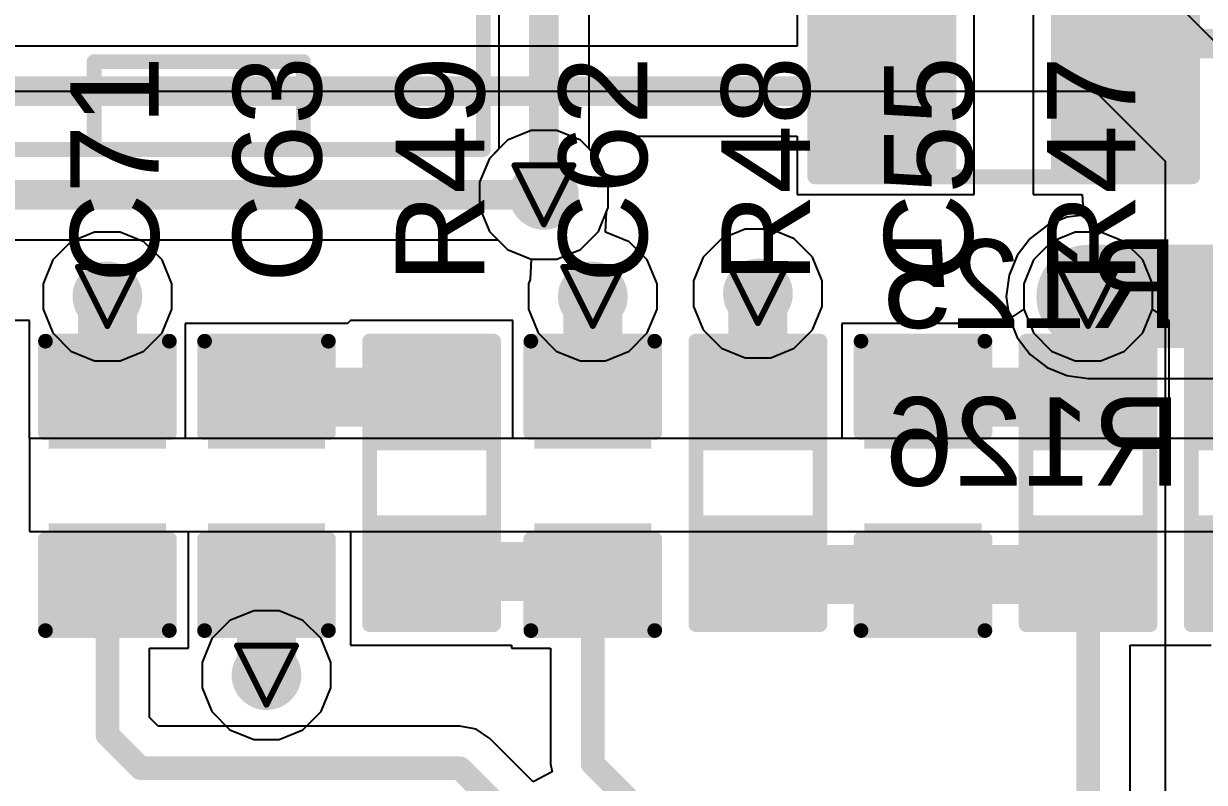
# Model space of a CAD drawing. Header units: inches. Extents: x 0 to 5359, y 0 to 5098.
# Drawn here: x 26.99 to 37.15, y 103.27 to 109.8 of the extents above; entities that cross this region are included whole.
import ezdxf

# ---------------------------------------------------------------- set-up
doc = ezdxf.new("R2010")
doc.units = ezdxf.units.IN
for name, color, linetype in [('Bottom Layer', 5, 'Continuous'), ('Bottom Overlay', 54, 'Continuous'), ('Bottom Paste', 16, 'Continuous'), ('Bottom Solder', 6, 'Continuous'), ('Drill Drawing', 1, 'Continuous'), ('Layer 1', 16, 'Continuous'), ('Layer 2', 76, 'Continuous'), ('Top Layer', 1, 'Continuous'), ('Top Overlay', 2, 'Continuous'), ('Top Paste', 8, 'Continuous'), ('Top Solder', 216, 'Continuous'), ('Via Holes', 16, 'Continuous')]:
    doc.layers.add(name, color=color, linetype=linetype)
doc.styles.add('Arial', font='', dxfattribs={"height": 0.2})
doc.styles.get('Arial').set_extended_font_data('Arial')

# ---------------------------------------------------------------- blocks, each defined once
blk = doc.blocks.new('RES_0805_B_6')
at = {"layer": 'Bottom Layer'}
for points in [[(-1.524, 0.635), (-0.508, 0.635), (-0.508, -0.635), (-1.524, -0.635)], [(0.508, 0.635), (1.524, 0.635), (1.524, -0.635), (0.508, -0.635)]]:
    blk.add_hatch(color=5, dxfattribs=at).paths.add_polyline_path(points)
at = {"layer": 'Bottom Paste'}
for points in [[(-1.524, 0.635), (-0.508, 0.635), (-0.508, -0.635), (-1.524, -0.635)], [(0.508, 0.635), (1.524, 0.635), (1.524, -0.635), (0.508, -0.635)]]:
    blk.add_hatch(color=16, dxfattribs=at).paths.add_polyline_path(points)
at = {"layer": 'Bottom Solder'}
for points in [[(-1.6256, 0.7366), (-0.4064, 0.7366), (-0.4064, -0.7366), (-1.6256, -0.7366)], [(0.4064, 0.7366), (1.6256, 0.7366), (1.6256, -0.7366), (0.4064, -0.7366)]]:
    blk.add_hatch(color=6, dxfattribs=at).paths.add_polyline_path(points)
at = {"layer": 'Bottom Overlay'}
for points in [[(1.6256, 0.7366, 0.127, 0.127, 0), (-1.6256, 0.7366, 0.127, 0.127, 0)], [(-1.6256, 0.7366, 0.127, 0.127, 0), (-1.6256, -0.7366, 0.127, 0.127, 0)], [(1.6256, 0.7366, 0.127, 0.127, 0), (1.6256, -0.7366, 0.127, 0.127, 0)], [(1.6256, -0.7366, 0.127, 0.127, 0), (-1.6256, -0.7366, 0.127, 0.127, 0)]]:
    blk.add_lwpolyline(points, format="xyseb", dxfattribs=at)
for points in [[(-1.65735, 0.7366, 0.0635, 0.0635, 1), (-1.59385, 0.7366, 0.0635, 0.0635, 1)], [(-1.65735, 0.7366, 0.0635, 0.0635, 1), (-1.59385, 0.7366, 0.0635, 0.0635, 1)], [(1.59385, 0.7366, 0.0635, 0.0635, 1), (1.65735, 0.7366, 0.0635, 0.0635, 1)], [(1.59385, 0.7366, 0.0635, 0.0635, 1), (1.65735, 0.7366, 0.0635, 0.0635, 1)], [(-1.65735, -0.7366, 0.0635, 0.0635, 1), (-1.59385, -0.7366, 0.0635, 0.0635, 1)], [(-1.65735, -0.7366, 0.0635, 0.0635, 1), (-1.59385, -0.7366, 0.0635, 0.0635, 1)], [(1.59385, -0.7366, 0.0635, 0.0635, 1), (1.65735, -0.7366, 0.0635, 0.0635, 1)], [(1.59385, -0.7366, 0.0635, 0.0635, 1), (1.65735, -0.7366, 0.0635, 0.0635, 1)]]:
    blk.add_lwpolyline(points, format="xyseb", close=True, dxfattribs=at)
blk = doc.blocks.new('R___0603_111')
at = {"layer": 'Top Layer'}
for points in [[(-0.381, 0.4445), (-0.381, -0.4445), (-1.143, -0.4445), (-1.143, 0.4445)], [(1.143, 0.4445), (1.143, -0.4445), (0.381, -0.4445), (0.381, 0.4445)]]:
    blk.add_hatch(color=1, dxfattribs=at).paths.add_polyline_path(points)
at = {"layer": 'Top Paste'}
for points in [[(-0.381, 0.4445), (-0.381, -0.4445), (-1.143, -0.4445), (-1.143, 0.4445)], [(1.143, 0.4445), (1.143, -0.4445), (0.381, -0.4445), (0.381, 0.4445)]]:
    blk.add_hatch(color=8, dxfattribs=at).paths.add_polyline_path(points)
at = {"layer": 'Top Solder'}
for points in [[(-0.2794, 0.5461), (-0.2794, -0.5461), (-1.2446, -0.5461), (-1.2446, 0.5461)], [(1.2446, 0.5461), (1.2446, -0.5461), (0.2794, -0.5461), (0.2794, 0.5461)]]:
    blk.add_hatch(color=216, dxfattribs=at).paths.add_polyline_path(points)
at = {"layer": 'Top Overlay'}
for points in [[(-1.2192, -0.5334, 0.127, 0.127, 0), (-1.2192, 0.5334, 0.127, 0.127, 0)], [(1.2192, 0.5334, 0.127, 0.127, 0), (-1.2192, 0.5334, 0.127, 0.127, 0)], [(1.2192, -0.5334, 0.127, 0.127, 0), (1.2192, 0.5334, 0.127, 0.127, 0)], [(1.2192, -0.5334, 0.127, 0.127, 0), (-1.2192, -0.5334, 0.127, 0.127, 0)]]:
    blk.add_lwpolyline(points, format="xyseb", dxfattribs=at)
for points in [[(-1.25095, 0.5334, 0.0635, 0.0635, 1), (-1.18745, 0.5334, 0.0635, 0.0635, 1)], [(-1.25095, 0.5334, 0.0635, 0.0635, 1), (-1.18745, 0.5334, 0.0635, 0.0635, 1)], [(1.18745, 0.5334, 0.0635, 0.0635, 1), (1.25095, 0.5334, 0.0635, 0.0635, 1)], [(1.18745, 0.5334, 0.0635, 0.0635, 1), (1.25095, 0.5334, 0.0635, 0.0635, 1)], [(-1.25095, -0.5334, 0.0635, 0.0635, 1), (-1.18745, -0.5334, 0.0635, 0.0635, 1)], [(-1.25095, -0.5334, 0.0635, 0.0635, 1), (-1.18745, -0.5334, 0.0635, 0.0635, 1)], [(1.18745, -0.5334, 0.0635, 0.0635, 1), (1.25095, -0.5334, 0.0635, 0.0635, 1)], [(1.18745, -0.5334, 0.0635, 0.0635, 1), (1.25095, -0.5334, 0.0635, 0.0635, 1)]]:
    blk.add_lwpolyline(points, format="xyseb", close=True, dxfattribs=at)
blk = doc.blocks.new('R___0603_126')
at = {"layer": 'Top Layer'}
for points in [[(-0.381, 0.4445), (-0.381, -0.4445), (-1.143, -0.4445), (-1.143, 0.4445)], [(1.143, 0.4445), (1.143, -0.4445), (0.381, -0.4445), (0.381, 0.4445)]]:
    blk.add_hatch(color=1, dxfattribs=at).paths.add_polyline_path(points)
at = {"layer": 'Top Paste'}
for points in [[(-0.381, 0.4445), (-0.381, -0.4445), (-1.143, -0.4445), (-1.143, 0.4445)], [(1.143, 0.4445), (1.143, -0.4445), (0.381, -0.4445), (0.381, 0.4445)]]:
    blk.add_hatch(color=8, dxfattribs=at).paths.add_polyline_path(points)
at = {"layer": 'Top Solder'}
for points in [[(-0.2794, 0.5461), (-0.2794, -0.5461), (-1.2446, -0.5461), (-1.2446, 0.5461)], [(1.2446, 0.5461), (1.2446, -0.5461), (0.2794, -0.5461), (0.2794, 0.5461)]]:
    blk.add_hatch(color=216, dxfattribs=at).paths.add_polyline_path(points)
at = {"layer": 'Top Overlay'}
for points in [[(1.2192, 0.5334, 0.127, 0.127, 0), (-1.2192, 0.5334, 0.127, 0.127, 0)], [(-1.2192, -0.5334, 0.127, 0.127, 0), (-1.2192, 0.5334, 0.127, 0.127, 0)], [(1.2192, -0.5334, 0.127, 0.127, 0), (1.2192, 0.5334, 0.127, 0.127, 0)], [(1.2192, -0.5334, 0.127, 0.127, 0), (-1.2192, -0.5334, 0.127, 0.127, 0)]]:
    blk.add_lwpolyline(points, format="xyseb", dxfattribs=at)
for points in [[(-1.25095, 0.5334, 0.0635, 0.0635, 1), (-1.18745, 0.5334, 0.0635, 0.0635, 1)], [(-1.25095, 0.5334, 0.0635, 0.0635, 1), (-1.18745, 0.5334, 0.0635, 0.0635, 1)], [(1.18745, 0.5334, 0.0635, 0.0635, 1), (1.25095, 0.5334, 0.0635, 0.0635, 1)], [(1.18745, 0.5334, 0.0635, 0.0635, 1), (1.25095, 0.5334, 0.0635, 0.0635, 1)], [(-1.25095, -0.5334, 0.0635, 0.0635, 1), (-1.18745, -0.5334, 0.0635, 0.0635, 1)], [(-1.25095, -0.5334, 0.0635, 0.0635, 1), (-1.18745, -0.5334, 0.0635, 0.0635, 1)], [(1.18745, -0.5334, 0.0635, 0.0635, 1), (1.25095, -0.5334, 0.0635, 0.0635, 1)], [(1.18745, -0.5334, 0.0635, 0.0635, 1), (1.25095, -0.5334, 0.0635, 0.0635, 1)]]:
    blk.add_lwpolyline(points, format="xyseb", close=True, dxfattribs=at)
blk = doc.blocks.new('R___0603_127')
at = {"layer": 'Top Layer'}
for points in [[(-0.381, 0.4445), (-0.381, -0.4445), (-1.143, -0.4445), (-1.143, 0.4445)], [(1.143, 0.4445), (1.143, -0.4445), (0.381, -0.4445), (0.381, 0.4445)]]:
    blk.add_hatch(color=1, dxfattribs=at).paths.add_polyline_path(points)
at = {"layer": 'Top Paste'}
for points in [[(-0.381, 0.4445), (-0.381, -0.4445), (-1.143, -0.4445), (-1.143, 0.4445)], [(1.143, 0.4445), (1.143, -0.4445), (0.381, -0.4445), (0.381, 0.4445)]]:
    blk.add_hatch(color=8, dxfattribs=at).paths.add_polyline_path(points)
at = {"layer": 'Top Solder'}
for points in [[(-0.2794, 0.5461), (-0.2794, -0.5461), (-1.2446, -0.5461), (-1.2446, 0.5461)], [(1.2446, 0.5461), (1.2446, -0.5461), (0.2794, -0.5461), (0.2794, 0.5461)]]:
    blk.add_hatch(color=216, dxfattribs=at).paths.add_polyline_path(points)
at = {"layer": 'Top Overlay'}
for points in [[(-1.2192, 0.5334, 0.127, 0.127, 0), (-1.2192, -0.5334, 0.127, 0.127, 0)], [(-1.2192, 0.5334, 0.127, 0.127, 0), (1.2192, 0.5334, 0.127, 0.127, 0)], [(1.2192, 0.5334, 0.127, 0.127, 0), (1.2192, -0.5334, 0.127, 0.127, 0)], [(-1.2192, -0.5334, 0.127, 0.127, 0), (1.2192, -0.5334, 0.127, 0.127, 0)]]:
    blk.add_lwpolyline(points, format="xyseb", dxfattribs=at)
for points in [[(-1.25095, 0.5334, 0.0635, 0.0635, 1), (-1.18745, 0.5334, 0.0635, 0.0635, 1)], [(-1.25095, 0.5334, 0.0635, 0.0635, 1), (-1.18745, 0.5334, 0.0635, 0.0635, 1)], [(1.18745, 0.5334, 0.0635, 0.0635, 1), (1.25095, 0.5334, 0.0635, 0.0635, 1)], [(1.18745, 0.5334, 0.0635, 0.0635, 1), (1.25095, 0.5334, 0.0635, 0.0635, 1)], [(-1.25095, -0.5334, 0.0635, 0.0635, 1), (-1.18745, -0.5334, 0.0635, 0.0635, 1)], [(-1.25095, -0.5334, 0.0635, 0.0635, 1), (-1.18745, -0.5334, 0.0635, 0.0635, 1)], [(1.18745, -0.5334, 0.0635, 0.0635, 1), (1.25095, -0.5334, 0.0635, 0.0635, 1)], [(1.18745, -0.5334, 0.0635, 0.0635, 1), (1.25095, -0.5334, 0.0635, 0.0635, 1)]]:
    blk.add_lwpolyline(points, format="xyseb", close=True, dxfattribs=at)
blk = doc.blocks.new('R___0603_128')
at = {"layer": 'Top Layer'}
for points in [[(-0.381, 0.4445), (-0.381, -0.4445), (-1.143, -0.4445), (-1.143, 0.4445)], [(1.143, 0.4445), (1.143, -0.4445), (0.381, -0.4445), (0.381, 0.4445)]]:
    blk.add_hatch(color=1, dxfattribs=at).paths.add_polyline_path(points)
at = {"layer": 'Top Paste'}
for points in [[(-0.381, 0.4445), (-0.381, -0.4445), (-1.143, -0.4445), (-1.143, 0.4445)], [(1.143, 0.4445), (1.143, -0.4445), (0.381, -0.4445), (0.381, 0.4445)]]:
    blk.add_hatch(color=8, dxfattribs=at).paths.add_polyline_path(points)
at = {"layer": 'Top Solder'}
for points in [[(-0.2794, 0.5461), (-0.2794, -0.5461), (-1.2446, -0.5461), (-1.2446, 0.5461)], [(1.2446, 0.5461), (1.2446, -0.5461), (0.2794, -0.5461), (0.2794, 0.5461)]]:
    blk.add_hatch(color=216, dxfattribs=at).paths.add_polyline_path(points)
at = {"layer": 'Top Overlay'}
for points in [[(-1.2192, -0.5334, 0.127, 0.127, 0), (-1.2192, 0.5334, 0.127, 0.127, 0)], [(1.2192, 0.5334, 0.127, 0.127, 0), (-1.2192, 0.5334, 0.127, 0.127, 0)], [(1.2192, -0.5334, 0.127, 0.127, 0), (1.2192, 0.5334, 0.127, 0.127, 0)], [(1.2192, -0.5334, 0.127, 0.127, 0), (-1.2192, -0.5334, 0.127, 0.127, 0)]]:
    blk.add_lwpolyline(points, format="xyseb", dxfattribs=at)
for points in [[(-1.25095, 0.5334, 0.0635, 0.0635, 1), (-1.18745, 0.5334, 0.0635, 0.0635, 1)], [(-1.25095, 0.5334, 0.0635, 0.0635, 1), (-1.18745, 0.5334, 0.0635, 0.0635, 1)], [(1.18745, 0.5334, 0.0635, 0.0635, 1), (1.25095, 0.5334, 0.0635, 0.0635, 1)], [(1.18745, 0.5334, 0.0635, 0.0635, 1), (1.25095, 0.5334, 0.0635, 0.0635, 1)], [(-1.25095, -0.5334, 0.0635, 0.0635, 1), (-1.18745, -0.5334, 0.0635, 0.0635, 1)], [(-1.25095, -0.5334, 0.0635, 0.0635, 1), (-1.18745, -0.5334, 0.0635, 0.0635, 1)], [(1.18745, -0.5334, 0.0635, 0.0635, 1), (1.25095, -0.5334, 0.0635, 0.0635, 1)], [(1.18745, -0.5334, 0.0635, 0.0635, 1), (1.25095, -0.5334, 0.0635, 0.0635, 1)]]:
    blk.add_lwpolyline(points, format="xyseb", close=True, dxfattribs=at)
blk = doc.blocks.new('B8B_XH_A_LF__SN__B_199')
at = {"layer": 'Bottom Overlay'}
for points in [[(11.2, -2.282, 0.127, 0.127, 0), (11.2, 3.468, 0.127, 0.127, 0)], [(7.85, -1.526, 0.127, 0.127, 0), (9.65, -1.526, 0.127, 0.127, 0)], [(7.85, -2.282, 0.127, 0.127, 0), (7.85, -1.526, 0.127, 0.127, 0)], [(9.65, -1.526, 0.127, 0.127, 0), (9.65, -2.282, 0.127, 0.127, 0)], [(-11.2, -2.282, 0.127, 0.127, 0), (11.2, -2.282, 0.127, 0.127, 0)]]:
    blk.add_lwpolyline(points, format="xyseb", dxfattribs=at)
for points in [[(7.818, -1.526, 0.0635, 0.0635, 1), (7.882, -1.526, 0.0635, 0.0635, 1)], [(7.818, -1.526, 0.0635, 0.0635, 1), (7.882, -1.526, 0.0635, 0.0635, 1)], [(9.618, -1.526, 0.0635, 0.0635, 1), (9.682, -1.526, 0.0635, 0.0635, 1)], [(9.618, -1.526, 0.0635, 0.0635, 1), (9.682, -1.526, 0.0635, 0.0635, 1)], [(7.818, -2.282, 0.0635, 0.0635, 1), (7.882, -2.282, 0.0635, 0.0635, 1)], [(9.618, -2.282, 0.0635, 0.0635, 1), (9.682, -2.282, 0.0635, 0.0635, 1)], [(11.168, -2.282, 0.0635, 0.0635, 1), (11.232, -2.282, 0.0635, 0.0635, 1)], [(11.168, -2.282, 0.0635, 0.0635, 1), (11.232, -2.282, 0.0635, 0.0635, 1)]]:
    blk.add_lwpolyline(points, format="xyseb", close=True, dxfattribs=at)
blk = doc.blocks.new('C___0603_295')
at = {"layer": 'Top Layer'}
for points in [[(-0.381, 0.445), (-0.381, -0.445), (-1.143, -0.445), (-1.143, 0.445)], [(1.143, 0.445), (1.143, -0.445), (0.381, -0.445), (0.381, 0.445)]]:
    blk.add_hatch(color=1, dxfattribs=at).paths.add_polyline_path(points)
at = {"layer": 'Top Paste'}
for points in [[(-0.381, 0.445), (-0.381, -0.445), (-1.143, -0.445), (-1.143, 0.445)], [(1.143, 0.445), (1.143, -0.445), (0.381, -0.445), (0.381, 0.445)]]:
    blk.add_hatch(color=8, dxfattribs=at).paths.add_polyline_path(points)
at = {"layer": 'Top Solder'}
for points in [[(-0.321, 0.504), (-0.321, -0.504), (-1.203, -0.504), (-1.203, 0.504)], [(1.203, 0.504), (1.203, -0.504), (0.321, -0.504), (0.321, 0.504)]]:
    blk.add_hatch(color=216, dxfattribs=at).paths.add_polyline_path(points)
at = {"layer": 'Top Overlay'}
for points in [[(-1.245, -0.533, 0.127, 0.127, 0), (-1.245, 0.533, 0.127, 0.127, 0)], [(-0.457, 0.533, 0.127, 0.127, 0), (-1.245, 0.533, 0.127, 0.127, 0)], [(1.245, 0.533, 0.127, 0.127, 0), (0.457, 0.533, 0.127, 0.127, 0)], [(1.245, -0.533, 0.127, 0.127, 0), (1.245, 0.533, 0.127, 0.127, 0)], [(-0.457, -0.533, 0.127, 0.127, 0), (-1.245, -0.533, 0.127, 0.127, 0)], [(1.245, -0.533, 0.127, 0.127, 0), (0.457, -0.533, 0.127, 0.127, 0)]]:
    blk.add_lwpolyline(points, format="xyseb", dxfattribs=at)
for points in [[(-1.276, 0.533, 0.0635, 0.0635, 1), (-1.213, 0.533, 0.0635, 0.0635, 1)], [(-1.276, 0.533, 0.0635, 0.0635, 1), (-1.213, 0.533, 0.0635, 0.0635, 1)], [(-0.489, 0.533, 0.0635, 0.0635, 1), (-0.425, 0.533, 0.0635, 0.0635, 1)], [(0.425, 0.533, 0.0635, 0.0635, 1), (0.489, 0.533, 0.0635, 0.0635, 1)], [(1.213, 0.533, 0.0635, 0.0635, 1), (1.276, 0.533, 0.0635, 0.0635, 1)], [(1.213, 0.533, 0.0635, 0.0635, 1), (1.276, 0.533, 0.0635, 0.0635, 1)], [(-1.276, -0.533, 0.0635, 0.0635, 1), (-1.213, -0.533, 0.0635, 0.0635, 1)], [(-1.276, -0.533, 0.0635, 0.0635, 1), (-1.213, -0.533, 0.0635, 0.0635, 1)], [(-0.489, -0.533, 0.0635, 0.0635, 1), (-0.425, -0.533, 0.0635, 0.0635, 1)], [(0.425, -0.533, 0.0635, 0.0635, 1), (0.489, -0.533, 0.0635, 0.0635, 1)], [(1.213, -0.533, 0.0635, 0.0635, 1), (1.276, -0.533, 0.0635, 0.0635, 1)], [(1.213, -0.533, 0.0635, 0.0635, 1), (1.276, -0.533, 0.0635, 0.0635, 1)]]:
    blk.add_lwpolyline(points, format="xyseb", close=True, dxfattribs=at)
blk = doc.blocks.new('C___0603_302')
at = {"layer": 'Top Layer'}
for points in [[(-0.381, 0.445), (-0.381, -0.445), (-1.143, -0.445), (-1.143, 0.445)], [(1.143, 0.445), (1.143, -0.445), (0.381, -0.445), (0.381, 0.445)]]:
    blk.add_hatch(color=1, dxfattribs=at).paths.add_polyline_path(points)
at = {"layer": 'Top Paste'}
for points in [[(-0.381, 0.445), (-0.381, -0.445), (-1.143, -0.445), (-1.143, 0.445)], [(1.143, 0.445), (1.143, -0.445), (0.381, -0.445), (0.381, 0.445)]]:
    blk.add_hatch(color=8, dxfattribs=at).paths.add_polyline_path(points)
at = {"layer": 'Top Solder'}
for points in [[(-0.321, 0.504), (-0.321, -0.504), (-1.203, -0.504), (-1.203, 0.504)], [(1.203, 0.504), (1.203, -0.504), (0.321, -0.504), (0.321, 0.504)]]:
    blk.add_hatch(color=216, dxfattribs=at).paths.add_polyline_path(points)
at = {"layer": 'Top Overlay'}
for points in [[(-0.457, 0.533, 0.127, 0.127, 0), (-1.245, 0.533, 0.127, 0.127, 0)], [(-1.245, -0.533, 0.127, 0.127, 0), (-1.245, 0.533, 0.127, 0.127, 0)], [(1.245, 0.533, 0.127, 0.127, 0), (0.457, 0.533, 0.127, 0.127, 0)], [(1.245, -0.533, 0.127, 0.127, 0), (1.245, 0.533, 0.127, 0.127, 0)], [(-0.457, -0.533, 0.127, 0.127, 0), (-1.245, -0.533, 0.127, 0.127, 0)], [(1.245, -0.533, 0.127, 0.127, 0), (0.457, -0.533, 0.127, 0.127, 0)]]:
    blk.add_lwpolyline(points, format="xyseb", dxfattribs=at)
for points in [[(-1.276, 0.533, 0.0635, 0.0635, 1), (-1.213, 0.533, 0.0635, 0.0635, 1)], [(-1.276, 0.533, 0.0635, 0.0635, 1), (-1.213, 0.533, 0.0635, 0.0635, 1)], [(-0.489, 0.533, 0.0635, 0.0635, 1), (-0.425, 0.533, 0.0635, 0.0635, 1)], [(0.425, 0.533, 0.0635, 0.0635, 1), (0.489, 0.533, 0.0635, 0.0635, 1)], [(1.213, 0.533, 0.0635, 0.0635, 1), (1.276, 0.533, 0.0635, 0.0635, 1)], [(1.213, 0.533, 0.0635, 0.0635, 1), (1.276, 0.533, 0.0635, 0.0635, 1)], [(-1.276, -0.533, 0.0635, 0.0635, 1), (-1.213, -0.533, 0.0635, 0.0635, 1)], [(-1.276, -0.533, 0.0635, 0.0635, 1), (-1.213, -0.533, 0.0635, 0.0635, 1)], [(-0.489, -0.533, 0.0635, 0.0635, 1), (-0.425, -0.533, 0.0635, 0.0635, 1)], [(0.425, -0.533, 0.0635, 0.0635, 1), (0.489, -0.533, 0.0635, 0.0635, 1)], [(1.213, -0.533, 0.0635, 0.0635, 1), (1.276, -0.533, 0.0635, 0.0635, 1)], [(1.213, -0.533, 0.0635, 0.0635, 1), (1.276, -0.533, 0.0635, 0.0635, 1)]]:
    blk.add_lwpolyline(points, format="xyseb", close=True, dxfattribs=at)
blk = doc.blocks.new('C___0603_303')
at = {"layer": 'Top Layer'}
for points in [[(-0.381, 0.445), (-0.381, -0.445), (-1.143, -0.445), (-1.143, 0.445)], [(1.143, 0.445), (1.143, -0.445), (0.381, -0.445), (0.381, 0.445)]]:
    blk.add_hatch(color=1, dxfattribs=at).paths.add_polyline_path(points)
at = {"layer": 'Top Paste'}
for points in [[(-0.381, 0.445), (-0.381, -0.445), (-1.143, -0.445), (-1.143, 0.445)], [(1.143, 0.445), (1.143, -0.445), (0.381, -0.445), (0.381, 0.445)]]:
    blk.add_hatch(color=8, dxfattribs=at).paths.add_polyline_path(points)
at = {"layer": 'Top Solder'}
for points in [[(-0.321, 0.504), (-0.321, -0.504), (-1.203, -0.504), (-1.203, 0.504)], [(1.203, 0.504), (1.203, -0.504), (0.321, -0.504), (0.321, 0.504)]]:
    blk.add_hatch(color=216, dxfattribs=at).paths.add_polyline_path(points)
at = {"layer": 'Top Overlay'}
for points in [[(-1.245, 0.533, 0.127, 0.127, 0), (-0.457, 0.533, 0.127, 0.127, 0)], [(-1.245, 0.533, 0.127, 0.127, 0), (-1.245, -0.533, 0.127, 0.127, 0)], [(0.457, 0.533, 0.127, 0.127, 0), (1.245, 0.533, 0.127, 0.127, 0)], [(1.245, 0.533, 0.127, 0.127, 0), (1.245, -0.533, 0.127, 0.127, 0)], [(-1.245, -0.533, 0.127, 0.127, 0), (-0.457, -0.533, 0.127, 0.127, 0)], [(0.457, -0.533, 0.127, 0.127, 0), (1.245, -0.533, 0.127, 0.127, 0)]]:
    blk.add_lwpolyline(points, format="xyseb", dxfattribs=at)
for points in [[(-1.276, 0.533, 0.0635, 0.0635, 1), (-1.213, 0.533, 0.0635, 0.0635, 1)], [(-1.276, 0.533, 0.0635, 0.0635, 1), (-1.213, 0.533, 0.0635, 0.0635, 1)], [(-0.489, 0.533, 0.0635, 0.0635, 1), (-0.425, 0.533, 0.0635, 0.0635, 1)], [(0.425, 0.533, 0.0635, 0.0635, 1), (0.489, 0.533, 0.0635, 0.0635, 1)], [(1.213, 0.533, 0.0635, 0.0635, 1), (1.276, 0.533, 0.0635, 0.0635, 1)], [(1.213, 0.533, 0.0635, 0.0635, 1), (1.276, 0.533, 0.0635, 0.0635, 1)], [(-1.276, -0.533, 0.0635, 0.0635, 1), (-1.213, -0.533, 0.0635, 0.0635, 1)], [(-1.276, -0.533, 0.0635, 0.0635, 1), (-1.213, -0.533, 0.0635, 0.0635, 1)], [(-0.489, -0.533, 0.0635, 0.0635, 1), (-0.425, -0.533, 0.0635, 0.0635, 1)], [(0.425, -0.533, 0.0635, 0.0635, 1), (0.489, -0.533, 0.0635, 0.0635, 1)], [(1.213, -0.533, 0.0635, 0.0635, 1), (1.276, -0.533, 0.0635, 0.0635, 1)], [(1.213, -0.533, 0.0635, 0.0635, 1), (1.276, -0.533, 0.0635, 0.0635, 1)]]:
    blk.add_lwpolyline(points, format="xyseb", close=True, dxfattribs=at)
blk = doc.blocks.new('C___0603_310')
at = {"layer": 'Top Layer'}
for points in [[(-0.381, 0.445), (-0.381, -0.445), (-1.143, -0.445), (-1.143, 0.445)], [(1.143, 0.445), (1.143, -0.445), (0.381, -0.445), (0.381, 0.445)]]:
    blk.add_hatch(color=1, dxfattribs=at).paths.add_polyline_path(points)
at = {"layer": 'Top Paste'}
for points in [[(-0.381, 0.445), (-0.381, -0.445), (-1.143, -0.445), (-1.143, 0.445)], [(1.143, 0.445), (1.143, -0.445), (0.381, -0.445), (0.381, 0.445)]]:
    blk.add_hatch(color=8, dxfattribs=at).paths.add_polyline_path(points)
at = {"layer": 'Top Solder'}
for points in [[(-0.321, 0.504), (-0.321, -0.504), (-1.203, -0.504), (-1.203, 0.504)], [(1.203, 0.504), (1.203, -0.504), (0.321, -0.504), (0.321, 0.504)]]:
    blk.add_hatch(color=216, dxfattribs=at).paths.add_polyline_path(points)
at = {"layer": 'Top Overlay'}
for points in [[(-0.457, 0.533, 0.127, 0.127, 0), (-1.245, 0.533, 0.127, 0.127, 0)], [(-1.245, -0.533, 0.127, 0.127, 0), (-1.245, 0.533, 0.127, 0.127, 0)], [(1.245, 0.533, 0.127, 0.127, 0), (0.457, 0.533, 0.127, 0.127, 0)], [(1.245, -0.533, 0.127, 0.127, 0), (1.245, 0.533, 0.127, 0.127, 0)], [(-0.457, -0.533, 0.127, 0.127, 0), (-1.245, -0.533, 0.127, 0.127, 0)], [(1.245, -0.533, 0.127, 0.127, 0), (0.457, -0.533, 0.127, 0.127, 0)]]:
    blk.add_lwpolyline(points, format="xyseb", dxfattribs=at)
for points in [[(-1.276, 0.533, 0.0635, 0.0635, 1), (-1.213, 0.533, 0.0635, 0.0635, 1)], [(-1.276, 0.533, 0.0635, 0.0635, 1), (-1.213, 0.533, 0.0635, 0.0635, 1)], [(-0.489, 0.533, 0.0635, 0.0635, 1), (-0.425, 0.533, 0.0635, 0.0635, 1)], [(0.425, 0.533, 0.0635, 0.0635, 1), (0.489, 0.533, 0.0635, 0.0635, 1)], [(1.213, 0.533, 0.0635, 0.0635, 1), (1.276, 0.533, 0.0635, 0.0635, 1)], [(1.213, 0.533, 0.0635, 0.0635, 1), (1.276, 0.533, 0.0635, 0.0635, 1)], [(-1.276, -0.533, 0.0635, 0.0635, 1), (-1.213, -0.533, 0.0635, 0.0635, 1)], [(-1.276, -0.533, 0.0635, 0.0635, 1), (-1.213, -0.533, 0.0635, 0.0635, 1)], [(-0.489, -0.533, 0.0635, 0.0635, 1), (-0.425, -0.533, 0.0635, 0.0635, 1)], [(0.425, -0.533, 0.0635, 0.0635, 1), (0.489, -0.533, 0.0635, 0.0635, 1)], [(1.213, -0.533, 0.0635, 0.0635, 1), (1.276, -0.533, 0.0635, 0.0635, 1)], [(1.213, -0.533, 0.0635, 0.0635, 1), (1.276, -0.533, 0.0635, 0.0635, 1)]]:
    blk.add_lwpolyline(points, format="xyseb", close=True, dxfattribs=at)

msp = doc.modelspace()

# ---------------------------------------------------------------- hatches: boundary and pattern name
at = {"layer": 'Bottom Layer'}
h = msp.add_hatch(color=5, dxfattribs=at)
edge = h.paths.add_edge_path()
edge.add_arc((31.47, 108.328), 0.3, 0, 360)
h = msp.add_hatch(color=5, dxfattribs=at)
edge = h.paths.add_edge_path()
edge.add_arc((27.714, 107.454), 0.3, 0, 360)
h = msp.add_hatch(color=5, dxfattribs=at)
edge = h.paths.add_edge_path()
edge.add_arc((31.891, 107.454), 0.3, 0, 360)
h = msp.add_hatch(color=5, dxfattribs=at)
edge = h.paths.add_edge_path()
edge.add_arc((33.312, 107.479), 0.3, 0, 360)
h = msp.add_hatch(color=5, dxfattribs=at)
edge = h.paths.add_edge_path()
edge.add_arc((36.153, 107.454), 0.3, 0, 360)
h = msp.add_hatch(color=5, dxfattribs=at)
edge = h.paths.add_edge_path()
edge.add_arc((29.083, 104.197), 0.3, 0, 360)
at = {"layer": 'Layer 1'}
h = msp.add_hatch(color=16, dxfattribs=at)
edge = h.paths.add_edge_path()
edge.add_arc((31.47, 108.328), 0.3, 0, 360)
h = msp.add_hatch(color=16, dxfattribs=at)
edge = h.paths.add_edge_path()
edge.add_arc((27.714, 107.454), 0.3, 0, 360)
h = msp.add_hatch(color=16, dxfattribs=at)
edge = h.paths.add_edge_path()
edge.add_arc((31.891, 107.454), 0.3, 0, 360)
h = msp.add_hatch(color=16, dxfattribs=at)
edge = h.paths.add_edge_path()
edge.add_arc((33.312, 107.479), 0.3, 0, 360)
h = msp.add_hatch(color=16, dxfattribs=at)
edge = h.paths.add_edge_path()
edge.add_arc((36.153, 107.454), 0.3, 0, 360)
h = msp.add_hatch(color=16, dxfattribs=at)
edge = h.paths.add_edge_path()
edge.add_arc((29.083, 104.197), 0.3, 0, 360)
at = {"layer": 'Layer 2'}
h = msp.add_hatch(color=76, dxfattribs=at)
edge = h.paths.add_edge_path()
edge.add_arc((31.47, 108.328), 0.3, 0, 360)
h = msp.add_hatch(color=76, dxfattribs=at)
edge = h.paths.add_edge_path()
edge.add_arc((27.714, 107.454), 0.3, 0, 360)
h = msp.add_hatch(color=76, dxfattribs=at)
edge = h.paths.add_edge_path()
edge.add_arc((31.891, 107.454), 0.3, 0, 360)
h = msp.add_hatch(color=76, dxfattribs=at)
edge = h.paths.add_edge_path()
edge.add_arc((33.312, 107.479), 0.3, 0, 360)
h = msp.add_hatch(color=76, dxfattribs=at)
edge = h.paths.add_edge_path()
edge.add_arc((36.153, 107.454), 0.3, 0, 360)
h = msp.add_hatch(color=76, dxfattribs=at)
edge = h.paths.add_edge_path()
edge.add_arc((29.083, 104.197), 0.3, 0, 360)
at = {"layer": 'Top Layer'}
h = msp.add_hatch(color=1, dxfattribs=at)
edge = h.paths.add_edge_path()
edge.add_arc((31.47, 108.328), 0.3, 0, 360)
h = msp.add_hatch(color=1, dxfattribs=at)
edge = h.paths.add_edge_path()
edge.add_arc((27.714, 107.454), 0.3, 0, 360)
h = msp.add_hatch(color=1, dxfattribs=at)
edge = h.paths.add_edge_path()
edge.add_arc((31.891, 107.454), 0.3, 0, 360)
h = msp.add_hatch(color=1, dxfattribs=at)
edge = h.paths.add_edge_path()
edge.add_arc((33.312, 107.479), 0.3, 0, 360)
h = msp.add_hatch(color=1, dxfattribs=at)
edge = h.paths.add_edge_path()
edge.add_arc((36.153, 107.454), 0.3, 0, 360)
h = msp.add_hatch(color=1, dxfattribs=at)
edge = h.paths.add_edge_path()
edge.add_arc((29.083, 104.197), 0.3, 0, 360)
at = {"layer": 'Via Holes'}
h = msp.add_hatch(color=7, dxfattribs=at)
edge = h.paths.add_edge_path()
edge.add_arc((31.47, 108.328), 0.15, 0, 360)
h = msp.add_hatch(color=7, dxfattribs=at)
edge = h.paths.add_edge_path()
edge.add_arc((27.714, 107.454), 0.15, 0, 360)
h = msp.add_hatch(color=7, dxfattribs=at)
edge = h.paths.add_edge_path()
edge.add_arc((31.891, 107.454), 0.15, 0, 360)
h = msp.add_hatch(color=7, dxfattribs=at)
edge = h.paths.add_edge_path()
edge.add_arc((33.312, 107.479), 0.15, 0, 360)
h = msp.add_hatch(color=7, dxfattribs=at)
edge = h.paths.add_edge_path()
edge.add_arc((36.153, 107.454), 0.15, 0, 360)
h = msp.add_hatch(color=7, dxfattribs=at)
edge = h.paths.add_edge_path()
edge.add_arc((29.083, 104.197), 0.15, 0, 360)

# ---------------------------------------------------------------- linework, layer by layer
at = {"layer": 'Bottom Layer'}
for p, q in [((33.649, 110.088), (33.649, 109.608)), ((35.173, 108.331), (35.173, 110.109)), ((35.681, 110.088), (35.681, 108.331)), ((33.649, 109.608), (24.678, 109.608)), ((31.928, 108.654), (32.002, 108.832)), ((32.002, 108.832), (33.649, 108.832)), ((33.649, 108.832), (33.649, 108.331)), ((31.94, 108.642), (31.928, 108.654)), ((32.024, 108.438), (31.94, 108.642)), ((32.024, 108.218), (32.024, 108.438)), ((33.649, 108.331), (35.173, 108.331)), ((35.681, 108.331), (36.101, 108.331)), ((36.101, 108.331), (36.113, 108.153)), ((31.94, 108.014), (32.024, 108.218)), ((35.971, 108.135), (35.801, 108.064)), ((36.113, 108.153), (35.971, 108.135)), ((31.784, 107.859), (31.94, 108.014)), ((35.801, 108.064), (35.655, 107.952)), ((24.653, 107.94), (31.075, 107.94)), ((31.075, 107.94), (31.157, 107.859)), ((35.655, 107.952), (35.543, 107.806)), ((31.157, 107.859), (31.36, 107.774)), ((31.581, 107.774), (31.784, 107.859)), ((35.543, 107.806), (35.473, 107.636)), ((31.36, 107.774), (31.581, 107.774)), ((35.473, 107.636), (35.449, 107.454)), ((35.449, 107.454), (35.473, 107.272)), ((35.473, 107.272), (35.543, 107.102)), ((35.543, 107.102), (35.655, 106.956)), ((35.655, 106.956), (35.801, 106.844)), ((35.801, 106.844), (35.971, 106.773)), ((35.971, 106.773), (36.153, 106.749)), ((36.153, 106.749), (55.549, 106.749))]:
    msp.add_line(p, q, dxfattribs=at)
for points in [[(36.443, 109.248, 0.254, 0.254, 0), (36.824, 109.629, 0.254, 0.254, 0)], [(36.824, 109.629, 0.254, 0.254, 0), (41.232, 109.629, 0.254, 0.254, 0)], [(24.678, 109.22, 0.254, 0.254, 0), (34.411, 109.22, 0.254, 0.254, 0)], [(36.443, 109.22, 0.254, 0.254, 0), (36.443, 109.248, 0.254, 0.254, 0)], [(24.653, 108.328, 0.254, 0.254, 0), (31.47, 108.328, 0.254, 0.254, 0)], [(36.153, 107.454, 0.889, 0.889, 0), (55.549, 107.454, 0.889, 0.889, 0)]]:
    msp.add_lwpolyline(points, format="xyseb", dxfattribs=at)
for points in [[(36.761, 109.629, 0.127, 0.127, 1), (36.888, 109.629, 0.127, 0.127, 1)], [(36.761, 109.629, 0.127, 0.127, 1), (36.888, 109.629, 0.127, 0.127, 1)], [(34.348, 109.22, 0.127, 0.127, 1), (34.475, 109.22, 0.127, 0.127, 1)], [(36.38, 109.248, 0.127, 0.127, 1), (36.507, 109.248, 0.127, 0.127, 1)], [(36.38, 109.248, 0.127, 0.127, 1), (36.507, 109.248, 0.127, 0.127, 1)], [(36.38, 109.22, 0.127, 0.127, 1), (36.507, 109.22, 0.127, 0.127, 1)], [(31.407, 108.328, 0.127, 0.127, 1), (31.534, 108.328, 0.127, 0.127, 1)], [(35.931, 107.454, 0.445, 0.445, 1), (36.375, 107.454, 0.445, 0.445, 1)]]:
    msp.add_lwpolyline(points, format="xyseb", close=True, dxfattribs=at)
at = {"layer": 'Drill Drawing'}
for points in [[(31.216, 108.582, 0.0508, 0.0508, 0), (31.724, 108.582, 0.0508, 0.0508, 0)], [(31.216, 108.582, 0.0508, 0.0508, 0), (31.47, 108.074, 0.0508, 0.0508, 0)], [(31.47, 108.074, 0.0508, 0.0508, 0), (31.724, 108.582, 0.0508, 0.0508, 0)], [(27.46, 107.708, 0.0508, 0.0508, 0), (27.968, 107.708, 0.0508, 0.0508, 0)], [(27.46, 107.708, 0.0508, 0.0508, 0), (27.714, 107.2, 0.0508, 0.0508, 0)], [(27.714, 107.2, 0.0508, 0.0508, 0), (27.968, 107.708, 0.0508, 0.0508, 0)], [(31.637, 107.708, 0.0508, 0.0508, 0), (32.145, 107.708, 0.0508, 0.0508, 0)], [(31.637, 107.708, 0.0508, 0.0508, 0), (31.891, 107.2, 0.0508, 0.0508, 0)], [(31.891, 107.2, 0.0508, 0.0508, 0), (32.145, 107.708, 0.0508, 0.0508, 0)], [(33.058, 107.733, 0.0508, 0.0508, 0), (33.566, 107.733, 0.0508, 0.0508, 0)], [(33.058, 107.733, 0.0508, 0.0508, 0), (33.312, 107.225, 0.0508, 0.0508, 0)], [(33.312, 107.225, 0.0508, 0.0508, 0), (33.566, 107.733, 0.0508, 0.0508, 0)], [(35.899, 107.708, 0.0508, 0.0508, 0), (36.407, 107.708, 0.0508, 0.0508, 0)], [(35.899, 107.708, 0.0508, 0.0508, 0), (36.153, 107.2, 0.0508, 0.0508, 0)], [(36.153, 107.2, 0.0508, 0.0508, 0), (36.407, 107.708, 0.0508, 0.0508, 0)], [(28.829, 104.451, 0.0508, 0.0508, 0), (29.337, 104.451, 0.0508, 0.0508, 0)], [(28.829, 104.451, 0.0508, 0.0508, 0), (29.083, 103.943, 0.0508, 0.0508, 0)], [(29.083, 103.943, 0.0508, 0.0508, 0), (29.337, 104.451, 0.0508, 0.0508, 0)]]:
    msp.add_lwpolyline(points, format="xyseb", dxfattribs=at)
for points in [[(31.204, 108.582, 0.0254, 0.0254, 1), (31.229, 108.582, 0.0254, 0.0254, 1)], [(31.204, 108.582, 0.0254, 0.0254, 1), (31.229, 108.582, 0.0254, 0.0254, 1)], [(31.712, 108.582, 0.0254, 0.0254, 1), (31.737, 108.582, 0.0254, 0.0254, 1)], [(31.712, 108.582, 0.0254, 0.0254, 1), (31.737, 108.582, 0.0254, 0.0254, 1)], [(31.458, 108.074, 0.0254, 0.0254, 1), (31.483, 108.074, 0.0254, 0.0254, 1)], [(31.458, 108.074, 0.0254, 0.0254, 1), (31.483, 108.074, 0.0254, 0.0254, 1)], [(27.447, 107.708, 0.0254, 0.0254, 1), (27.473, 107.708, 0.0254, 0.0254, 1)], [(27.447, 107.708, 0.0254, 0.0254, 1), (27.473, 107.708, 0.0254, 0.0254, 1)], [(27.955, 107.708, 0.0254, 0.0254, 1), (27.981, 107.708, 0.0254, 0.0254, 1)], [(27.955, 107.708, 0.0254, 0.0254, 1), (27.981, 107.708, 0.0254, 0.0254, 1)], [(31.624, 107.708, 0.0254, 0.0254, 1), (31.649, 107.708, 0.0254, 0.0254, 1)], [(31.624, 107.708, 0.0254, 0.0254, 1), (31.649, 107.708, 0.0254, 0.0254, 1)], [(32.132, 107.708, 0.0254, 0.0254, 1), (32.157, 107.708, 0.0254, 0.0254, 1)], [(32.132, 107.708, 0.0254, 0.0254, 1), (32.157, 107.708, 0.0254, 0.0254, 1)], [(33.045, 107.733, 0.0254, 0.0254, 1), (33.07, 107.733, 0.0254, 0.0254, 1)], [(33.045, 107.733, 0.0254, 0.0254, 1), (33.07, 107.733, 0.0254, 0.0254, 1)], [(33.553, 107.733, 0.0254, 0.0254, 1), (33.578, 107.733, 0.0254, 0.0254, 1)], [(33.553, 107.733, 0.0254, 0.0254, 1), (33.578, 107.733, 0.0254, 0.0254, 1)], [(35.887, 107.708, 0.0254, 0.0254, 1), (35.912, 107.708, 0.0254, 0.0254, 1)], [(35.887, 107.708, 0.0254, 0.0254, 1), (35.912, 107.708, 0.0254, 0.0254, 1)], [(36.395, 107.708, 0.0254, 0.0254, 1), (36.42, 107.708, 0.0254, 0.0254, 1)], [(36.395, 107.708, 0.0254, 0.0254, 1), (36.42, 107.708, 0.0254, 0.0254, 1)], [(27.701, 107.2, 0.0254, 0.0254, 1), (27.727, 107.2, 0.0254, 0.0254, 1)], [(27.701, 107.2, 0.0254, 0.0254, 1), (27.727, 107.2, 0.0254, 0.0254, 1)], [(31.878, 107.2, 0.0254, 0.0254, 1), (31.903, 107.2, 0.0254, 0.0254, 1)], [(31.878, 107.2, 0.0254, 0.0254, 1), (31.903, 107.2, 0.0254, 0.0254, 1)], [(33.299, 107.225, 0.0254, 0.0254, 1), (33.324, 107.225, 0.0254, 0.0254, 1)], [(33.299, 107.225, 0.0254, 0.0254, 1), (33.324, 107.225, 0.0254, 0.0254, 1)], [(36.141, 107.2, 0.0254, 0.0254, 1), (36.166, 107.2, 0.0254, 0.0254, 1)], [(36.141, 107.2, 0.0254, 0.0254, 1), (36.166, 107.2, 0.0254, 0.0254, 1)], [(28.816, 104.451, 0.0254, 0.0254, 1), (28.842, 104.451, 0.0254, 0.0254, 1)], [(28.816, 104.451, 0.0254, 0.0254, 1), (28.842, 104.451, 0.0254, 0.0254, 1)], [(29.324, 104.451, 0.0254, 0.0254, 1), (29.35, 104.451, 0.0254, 0.0254, 1)], [(29.324, 104.451, 0.0254, 0.0254, 1), (29.35, 104.451, 0.0254, 0.0254, 1)], [(29.07, 103.943, 0.0254, 0.0254, 1), (29.096, 103.943, 0.0254, 0.0254, 1)], [(29.07, 103.943, 0.0254, 0.0254, 1), (29.096, 103.943, 0.0254, 0.0254, 1)]]:
    msp.add_lwpolyline(points, format="xyseb", close=True, dxfattribs=at)
at = {"layer": 'Layer 1'}
for p, q in [((31.36, 108.882), (31.157, 108.798)), ((31.581, 108.882), (31.36, 108.882)), ((31.784, 108.798), (31.581, 108.882)), ((31.157, 108.798), (31.001, 108.642)), ((31.94, 108.642), (31.784, 108.798)), ((31.001, 108.642), (30.916, 108.438)), ((32.024, 108.438), (31.94, 108.642)), ((30.916, 108.438), (30.916, 108.218)), ((32.024, 108.218), (32.024, 108.438)), ((30.916, 108.218), (31.001, 108.014)), ((31.94, 108.014), (32.024, 108.218)), ((31.001, 108.014), (31.157, 107.859)), ((31.784, 107.859), (31.94, 108.014)), ((35.839, 107.924), (35.684, 107.768)), ((36.043, 108.008), (35.839, 107.924)), ((36.263, 108.008), (36.043, 108.008)), ((36.467, 107.924), (36.263, 108.008)), ((36.623, 107.768), (36.467, 107.924)), ((31.157, 107.859), (31.36, 107.774)), ((31.581, 107.774), (31.784, 107.859)), ((31.36, 107.774), (31.581, 107.774)), ((35.684, 107.768), (35.599, 107.564)), ((36.707, 107.564), (36.623, 107.768)), ((35.599, 107.564), (35.599, 107.344)), ((36.707, 107.344), (36.707, 107.564)), ((35.599, 107.344), (35.684, 107.14)), ((36.623, 107.14), (36.707, 107.344)), ((35.684, 107.14), (35.839, 106.984)), ((36.467, 106.984), (36.623, 107.14)), ((35.839, 106.984), (36.043, 106.9)), ((36.043, 106.9), (36.263, 106.9)), ((36.263, 106.9), (36.467, 106.984))]:
    msp.add_line(p, q, dxfattribs=at)
at = {"layer": 'Layer 2'}
for p, q in [((37.552, 109.336), (36.788, 110.1)), ((17.402, 109.22), (36.214, 109.22)), ((36.214, 109.22), (36.816, 108.618)), ((31.36, 108.882), (31.157, 108.798)), ((31.581, 108.882), (31.36, 108.882)), ((31.784, 108.798), (31.581, 108.882)), ((31.157, 108.798), (31.001, 108.642)), ((31.94, 108.642), (31.784, 108.798)), ((31.001, 108.642), (30.916, 108.438)), ((32.024, 108.438), (31.94, 108.642)), ((36.816, 108.618), (36.816, 102.682)), ((30.916, 108.438), (30.916, 108.218)), ((32.024, 108.218), (32.024, 108.438)), ((30.916, 108.218), (31.001, 108.014)), ((32.01, 108.182), (32.024, 108.218)), ((32.001, 108.008), (32.01, 108.182)), ((31.001, 108.014), (31.157, 107.859)), ((33.201, 108.033), (32.998, 107.949)), ((33.422, 108.033), (33.201, 108.033)), ((33.625, 107.949), (33.422, 108.033)), ((27.4, 107.924), (27.245, 107.768)), ((27.604, 108.008), (27.4, 107.924)), ((27.824, 108.008), (27.604, 108.008)), ((28.028, 107.924), (27.824, 108.008)), ((28.184, 107.768), (28.028, 107.924)), ((32.205, 107.924), (32.001, 108.008)), ((32.36, 107.768), (32.205, 107.924)), ((32.998, 107.949), (32.842, 107.793)), ((33.781, 107.793), (33.625, 107.949)), ((31.157, 107.859), (31.36, 107.774)), ((27.245, 107.768), (27.16, 107.564)), ((28.268, 107.564), (28.184, 107.768)), ((31.36, 107.774), (31.352, 107.6)), ((32.445, 107.564), (32.36, 107.768)), ((32.842, 107.793), (32.758, 107.59)), ((33.866, 107.59), (33.781, 107.793)), ((27.16, 107.564), (27.16, 107.344)), ((28.268, 107.344), (28.268, 107.564)), ((31.352, 107.6), (31.337, 107.564)), ((31.337, 107.564), (31.337, 107.344)), ((32.445, 107.344), (32.445, 107.564)), ((32.758, 107.59), (32.758, 107.369)), ((33.866, 107.369), (33.866, 107.59)), ((27.16, 107.344), (27.245, 107.14)), ((28.184, 107.14), (28.268, 107.344)), ((31.337, 107.344), (31.421, 107.14)), ((32.36, 107.14), (32.445, 107.344)), ((32.758, 107.369), (32.842, 107.166)), ((33.781, 107.166), (33.866, 107.369)), ((27.245, 107.14), (27.4, 106.984)), ((28.028, 106.984), (28.184, 107.14)), ((31.421, 107.14), (31.577, 106.984)), ((32.205, 106.984), (32.36, 107.14)), ((32.842, 107.166), (32.998, 107.01)), ((33.625, 107.01), (33.781, 107.166)), ((32.998, 107.01), (33.201, 106.925)), ((33.422, 106.925), (33.625, 107.01)), ((27.4, 106.984), (27.604, 106.9)), ((27.604, 106.9), (27.824, 106.9)), ((27.824, 106.9), (28.028, 106.984)), ((31.577, 106.984), (31.781, 106.9)), ((31.781, 106.9), (32.001, 106.9)), ((32.001, 106.9), (32.205, 106.984)), ((33.201, 106.925), (33.422, 106.925)), ((28.769, 104.667), (28.613, 104.511)), ((28.973, 104.751), (28.769, 104.667)), ((29.193, 104.751), (28.973, 104.751)), ((29.397, 104.667), (29.193, 104.751)), ((29.553, 104.511), (29.397, 104.667)), ((28.613, 104.511), (28.529, 104.307)), ((29.637, 104.307), (29.553, 104.511)), ((28.529, 104.307), (28.529, 104.087)), ((29.637, 104.087), (29.637, 104.307)), ((28.529, 104.087), (28.613, 103.883)), ((29.553, 103.883), (29.637, 104.087)), ((28.613, 103.883), (28.769, 103.727)), ((29.397, 103.727), (29.553, 103.883)), ((28.769, 103.727), (28.973, 103.643)), ((28.973, 103.643), (29.193, 103.643)), ((29.193, 103.643), (29.397, 103.727))]:
    msp.add_line(p, q, dxfattribs=at)
at = {"layer": 'Top Layer'}
for p, q in [((31.082, 112.801), (31.082, 108.723)), ((31.859, 108.723), (31.859, 112.85)), ((31.082, 108.723), (31.001, 108.642)), ((31.94, 108.642), (31.859, 108.723)), ((31.001, 108.642), (30.916, 108.438)), ((32.024, 108.438), (31.94, 108.642)), ((30.916, 108.438), (30.916, 108.218)), ((32.024, 108.218), (32.024, 108.438)), ((30.916, 108.218), (31.001, 108.014)), ((31.94, 108.014), (32.024, 108.218)), ((31.001, 108.014), (31.157, 107.859)), ((31.784, 107.859), (31.94, 108.014)), ((35.839, 107.924), (35.684, 107.768)), ((36.043, 108.008), (35.839, 107.924)), ((36.263, 108.008), (36.043, 108.008)), ((36.467, 107.924), (36.263, 108.008)), ((36.623, 107.768), (36.467, 107.924)), ((31.157, 107.859), (31.36, 107.774)), ((31.581, 107.774), (31.784, 107.859)), ((31.36, 107.774), (31.581, 107.774)), ((35.684, 107.768), (35.599, 107.564)), ((36.707, 107.564), (36.623, 107.768)), ((35.599, 107.564), (35.599, 107.344)), ((36.707, 107.344), (36.707, 107.564)), ((35.599, 107.344), (35.455, 107.248)), ((36.852, 107.248), (36.707, 107.344)), ((27.044, 107.248), (25.647, 107.248)), ((27.044, 106.232), (27.044, 107.248)), ((29.781, 107.222), (28.384, 107.222)), ((28.384, 107.222), (28.384, 106.232)), ((29.805, 107.248), (29.781, 107.222)), ((31.202, 107.248), (29.805, 107.248)), ((29.805, 107.248), (29.805, 107.248)), ((31.202, 106.232), (31.202, 107.248)), ((35.431, 107.222), (34.034, 107.222)), ((34.034, 107.222), (34.034, 106.232)), ((35.455, 107.248), (35.431, 107.222)), ((36.852, 106.232), (36.852, 107.248)), ((36.852, 107.248), (36.852, 107.248)), ((42.543, 106.232), (27.044, 106.232)), ((27.044, 106.232), (27.044, 105.433)), ((28.384, 106.232), (27.044, 106.232)), ((34.034, 106.232), (31.202, 106.232)), ((39.717, 106.232), (36.852, 106.232)), ((27.044, 105.433), (42.543, 105.433)), ((28.413, 104.428), (28.413, 105.433)), ((28.413, 105.433), (29.805, 105.433)), ((29.805, 105.433), (29.805, 104.454)), ((29.805, 104.454), (31.192, 104.454)), ((31.192, 104.454), (31.192, 104.428)), ((36.516, 103.114), (36.516, 104.454)), ((36.516, 104.454), (36.852, 104.454)), ((36.852, 104.454), (36.852, 104.454)), ((36.852, 104.454), (36.876, 104.454)), ((36.876, 104.454), (36.876, 104.454)), ((36.876, 104.454), (37.211, 104.454)), ((28.077, 103.833), (28.077, 104.428)), ((28.077, 104.428), (28.413, 104.428)), ((31.192, 104.428), (31.528, 104.428)), ((31.528, 104.428), (31.528, 103.433)), ((28.151, 103.759), (28.077, 103.833)), ((30.748, 103.759), (28.151, 103.759)), ((30.886, 103.731), (30.748, 103.759)), ((30.748, 103.759), (30.748, 103.759)), ((31.004, 103.652), (30.886, 103.731)), ((31.378, 103.279), (31.004, 103.652)), ((31.541, 103.366), (31.378, 103.279)), ((31.528, 103.433), (31.528, 103.433)), ((31.528, 103.433), (31.541, 103.366))]:
    msp.add_line(p, q, dxfattribs=at)
for points in [[(31.47, 108.328, 0.254, 0.254, 0), (31.47, 112.85, 0.254, 0.254, 0)], [(27.714, 106.587, 0.508, 0.508, 0), (27.714, 107.454, 0.508, 0.508, 0)], [(31.891, 106.587, 0.508, 0.508, 0), (31.891, 107.454, 0.508, 0.508, 0)], [(33.312, 106.613, 0.508, 0.508, 0), (33.312, 107.479, 0.508, 0.508, 0)], [(36.153, 106.613, 0.508, 0.508, 0), (36.153, 107.454, 0.508, 0.508, 0)], [(29.083, 106.587, 0.508, 0.508, 0), (30.504, 106.587, 0.508, 0.508, 0)], [(34.732, 106.587, 0.508, 0.508, 0), (36.128, 106.587, 0.508, 0.508, 0)], [(36.128, 106.587, 0.203, 0.203, 0), (36.153, 106.613, 0.203, 0.203, 0)], [(29.083, 104.197, 0.508, 0.508, 0), (29.083, 105.063, 0.508, 0.508, 0)], [(30.504, 105.089, 0.508, 0.508, 0), (31.865, 105.089, 0.508, 0.508, 0)], [(33.312, 105.063, 0.508, 0.508, 0), (34.732, 105.063, 0.508, 0.508, 0)], [(34.732, 105.063, 0.508, 0.508, 0), (35.769, 105.063, 0.508, 0.508, 0)], [(27.714, 103.683, 0.203, 0.203, 0), (27.714, 105.063, 0.203, 0.203, 0)], [(31.891, 105.038, 0.203, 0.203, 0), (31.891, 105.063, 0.203, 0.203, 0)], [(35.769, 105.063, 0.381, 0.381, 0), (36.044, 105.063, 0.381, 0.381, 0)], [(36.153, 103.114, 0.203, 0.203, 0), (36.153, 105.089, 0.203, 0.203, 0)], [(31.891, 103.433, 0.203, 0.203, 0), (31.891, 105.038, 0.203, 0.203, 0)], [(27.714, 103.683, 0.203, 0.203, 0), (28.001, 103.396, 0.203, 0.203, 0)], [(28.001, 103.396, 0.203, 0.203, 0), (30.748, 103.396, 0.203, 0.203, 0)], [(30.748, 103.396, 0.203, 0.203, 0), (32.884, 101.259, 0.203, 0.203, 0)], [(31.891, 103.433, 0.203, 0.203, 0), (33.615, 101.708, 0.203, 0.203, 0)]]:
    msp.add_lwpolyline(points, format="xyseb", dxfattribs=at)
for points in [[(31.407, 108.328, 0.127, 0.127, 1), (31.534, 108.328, 0.127, 0.127, 1)], [(27.587, 107.454, 0.254, 0.254, 1), (27.841, 107.454, 0.254, 0.254, 1)], [(31.764, 107.454, 0.254, 0.254, 1), (32.018, 107.454, 0.254, 0.254, 1)], [(33.185, 107.479, 0.254, 0.254, 1), (33.439, 107.479, 0.254, 0.254, 1)], [(36.026, 107.454, 0.254, 0.254, 1), (36.28, 107.454, 0.254, 0.254, 1)], [(27.587, 106.587, 0.254, 0.254, 1), (27.841, 106.587, 0.254, 0.254, 1)], [(28.956, 106.587, 0.254, 0.254, 1), (29.21, 106.587, 0.254, 0.254, 1)], [(30.377, 106.587, 0.254, 0.254, 1), (30.631, 106.587, 0.254, 0.254, 1)], [(31.764, 106.587, 0.254, 0.254, 1), (32.018, 106.587, 0.254, 0.254, 1)], [(33.185, 106.613, 0.254, 0.254, 1), (33.439, 106.613, 0.254, 0.254, 1)], [(34.605, 106.587, 0.254, 0.254, 1), (34.859, 106.587, 0.254, 0.254, 1)], [(36.001, 106.587, 0.254, 0.254, 1), (36.255, 106.587, 0.254, 0.254, 1)], [(36.026, 106.613, 0.254, 0.254, 1), (36.28, 106.613, 0.254, 0.254, 1)], [(36.077, 106.587, 0.102, 0.102, 1), (36.179, 106.587, 0.102, 0.102, 1)], [(36.102, 106.613, 0.102, 0.102, 1), (36.204, 106.613, 0.102, 0.102, 1)], [(28.956, 105.063, 0.254, 0.254, 1), (29.21, 105.063, 0.254, 0.254, 1)], [(30.377, 105.089, 0.254, 0.254, 1), (30.631, 105.089, 0.254, 0.254, 1)], [(31.738, 105.089, 0.254, 0.254, 1), (31.992, 105.089, 0.254, 0.254, 1)], [(33.185, 105.063, 0.254, 0.254, 1), (33.439, 105.063, 0.254, 0.254, 1)], [(34.605, 105.063, 0.254, 0.254, 1), (34.859, 105.063, 0.254, 0.254, 1)], [(34.605, 105.063, 0.254, 0.254, 1), (34.859, 105.063, 0.254, 0.254, 1)], [(35.642, 105.063, 0.254, 0.254, 1), (35.896, 105.063, 0.254, 0.254, 1)], [(27.663, 105.063, 0.102, 0.102, 1), (27.765, 105.063, 0.102, 0.102, 1)], [(31.84, 105.063, 0.102, 0.102, 1), (31.942, 105.063, 0.102, 0.102, 1)], [(35.674, 105.063, 0.191, 0.191, 1), (35.864, 105.063, 0.191, 0.191, 1)], [(35.949, 105.063, 0.191, 0.191, 1), (36.14, 105.063, 0.191, 0.191, 1)], [(36.102, 105.089, 0.102, 0.102, 1), (36.204, 105.089, 0.102, 0.102, 1)], [(31.84, 105.038, 0.102, 0.102, 1), (31.942, 105.038, 0.102, 0.102, 1)], [(31.84, 105.038, 0.102, 0.102, 1), (31.942, 105.038, 0.102, 0.102, 1)], [(28.956, 104.197, 0.254, 0.254, 1), (29.21, 104.197, 0.254, 0.254, 1)], [(27.663, 103.683, 0.102, 0.102, 1), (27.765, 103.683, 0.102, 0.102, 1)], [(27.663, 103.683, 0.102, 0.102, 1), (27.765, 103.683, 0.102, 0.102, 1)], [(27.95, 103.396, 0.102, 0.102, 1), (28.051, 103.396, 0.102, 0.102, 1)], [(27.95, 103.396, 0.102, 0.102, 1), (28.051, 103.396, 0.102, 0.102, 1)], [(30.697, 103.396, 0.102, 0.102, 1), (30.798, 103.396, 0.102, 0.102, 1)], [(30.697, 103.396, 0.102, 0.102, 1), (30.798, 103.396, 0.102, 0.102, 1)], [(31.84, 103.433, 0.102, 0.102, 1), (31.942, 103.433, 0.102, 0.102, 1)], [(31.84, 103.433, 0.102, 0.102, 1), (31.942, 103.433, 0.102, 0.102, 1)]]:
    msp.add_lwpolyline(points, format="xyseb", close=True, dxfattribs=at)

# ---------------------------------------------------------------- block references
msp.add_blockref('B8B_XH_A_LF__SN__B_199', (19.75, 111))
for name, p, rotation in [('RES_0805_B_6', (35.427, 109.22), 180), ('C___0603_295', (27.714, 105.825), 270), ('C___0603_302', (29.083, 105.825), 270), ('R___0603_126', (30.504, 105.851), 270), ('C___0603_303', (31.891, 105.825), 90), ('R___0603_127', (33.312, 105.851), 90), ('C___0603_310', (34.732, 105.825), 270), ('R___0603_128', (36.153, 105.851), 270), ('R___0603_111', (37.574, 105.851), 270)]:
    msp.add_blockref(name, p, dxfattribs=dict(rotation=rotation))

# ---------------------------------------------------------------- texts
at = {"layer": 'Bottom Overlay', "style": 'Arial', "text_generation_flag": 2}
msp.add_text('R125', height=0.762, dxfattribs=at).set_placement((36.932, 107.183))
msp.add_text('R126', height=0.762, rotation=360, dxfattribs=at).set_placement((36.953, 105.826))
at = {"layer": 'Top Overlay', "style": 'Arial'}
for s, p in [('C71', (28.156, 107.569)), ('C63', (29.557, 107.569)), ('R49', (30.958, 107.569)), ('C62', (32.359, 107.569)), ('R48', (33.759, 107.569)), ('C55', (35.16, 107.569)), ('R47', (36.561, 107.569))]:
    msp.add_text(s, height=0.762, rotation=90, dxfattribs=at).set_placement(p)

doc.saveas('drawing.dxf')
